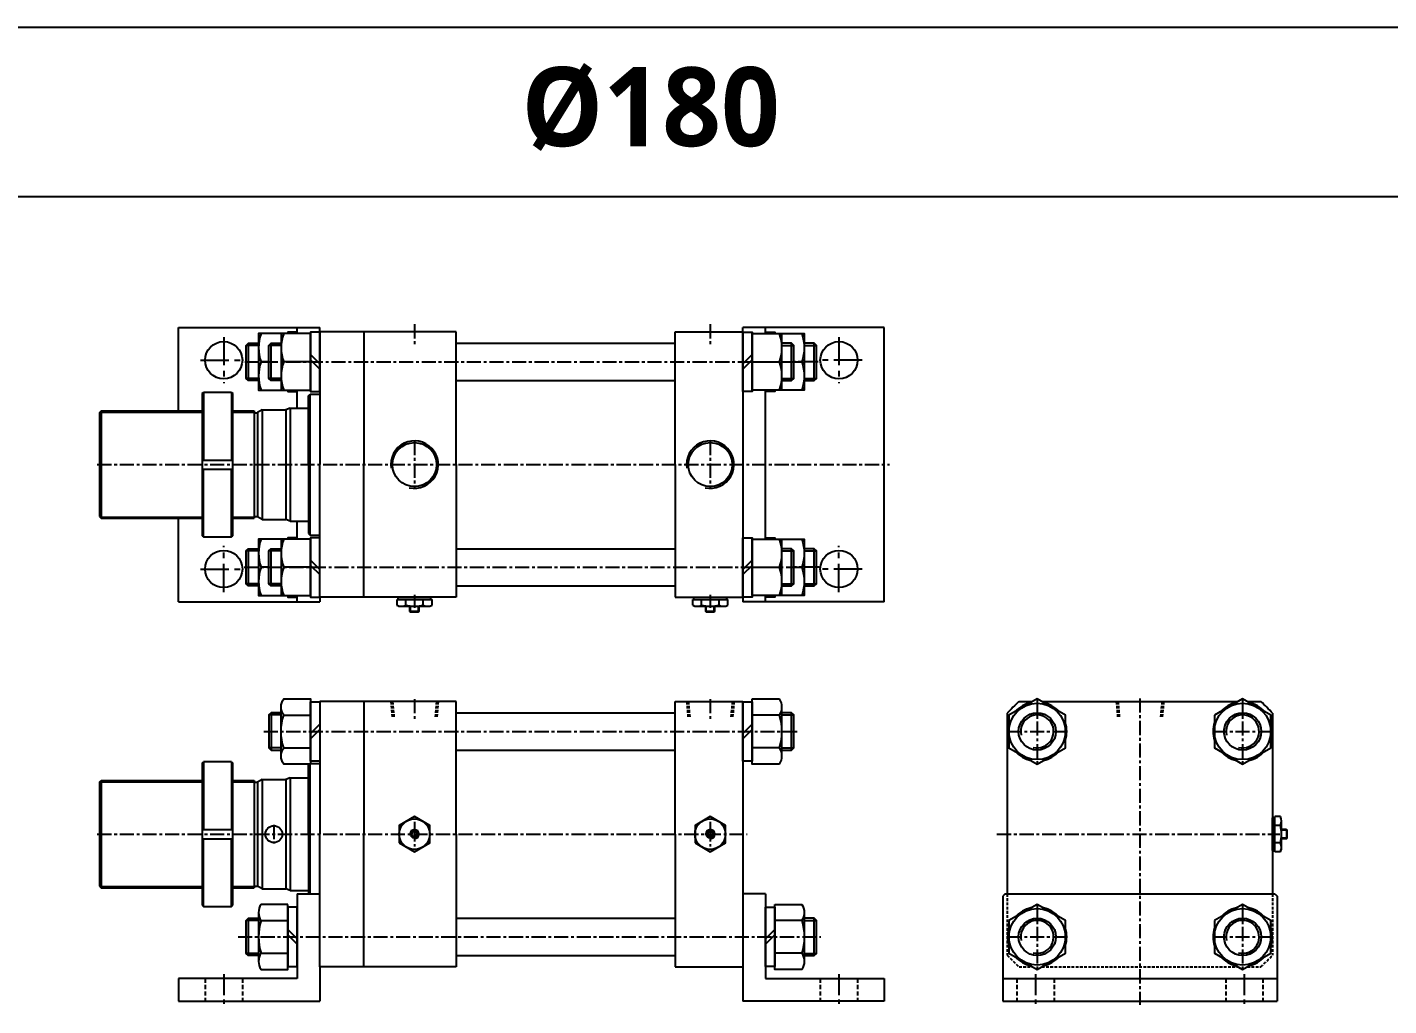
# Model space of a CAD drawing. Extents: x -819 to 7462, y 0 to 3630.
# Drawn here: x 3307 to 4513, y 1425 to 2292 of the extents above; entities that cross this region are included whole.
import ezdxf

# ---------------------------------------------------------------- set-up
doc = ezdxf.new("R2010")
doc.units = 0
doc.header["$LTSCALE"] = 10
doc.header["$MEASUREMENT"] = 0
for name, pattern in [('CENTER', [2, 1.25, -0.25, 0.25, -0.25]), ('CENTERX2', [4, 2.5, -0.5, 0.5, -0.5]), ('HIDDEN', [0.375, 0.25, -0.125]), ('HIDDENX2', [0.75, 0.5, -0.25])]:
    doc.linetypes.add(name, pattern=pattern)
doc.layers.get('0').update_dxf_attribs({"linetype": 'CONTINUOUS'})
for name, color, linetype in [('CEN', 1, 'CENTERX2'), ('CENTER', 1, 'CENTER'), ('HID', 2, 'HIDDENX2'), ('ML', 7, 'CONTINUOUS'), ('THIN', 3, 'CONTINUOUS'), ('외형선', 3, 'CONTINUOUS')]:
    doc.layers.add(name, color=color, linetype=linetype)
doc.styles.add('문자', font='romans.shx')

msp = doc.modelspace()

# ---------------------------------------------------------------- linework, layer by layer
for p, q in [((0, 2291.6), (7461.9, 2291.6)), ((0, 2141.6), (7461.9, 2141.6))]:
    msp.add_line(p, q)
at = {"color": 7, "linetype": 'Continuous'}
for p, q in [((3635.4, 1784.6), (3635.4, 1786.6)), ((3635.4, 1786.6), (3664.5, 1786.6)), ((3664.5, 1784.6), (3664.5, 1786.6)), ((3897.4, 1784.6), (3897.4, 1786.6)), ((3897.4, 1786.6), (3926.5, 1786.6)), ((3926.5, 1784.6), (3926.5, 1786.6)), ((3634.4, 1779.5), (3634.4, 1784.6)), ((3634.4, 1784.6), (3640.7, 1784.6)), ((3637.5, 1778.6), (3662.4, 1778.6)), ((3640.7, 1784.6), (3665.5, 1784.6)), ((3642.1, 1779.5), (3642.1, 1784.6)), ((3645.9, 1778.8), (3645.9, 1778.8)), ((3645.9, 1774.1), (3645.9, 1778.6)), ((3645.9, 1774.1), (3646.4, 1773.6)), ((3653.9, 1774.1), (3645.9, 1774.1)), ((3646.4, 1773.6), (3653.4, 1773.6)), ((3653.9, 1774.1), (3653.4, 1773.6)), ((3653.9, 1774.1), (3653.9, 1778.6)), ((3657.7, 1779.5), (3657.7, 1784.6)), ((3665.5, 1779.5), (3665.5, 1784.6)), ((3896.4, 1779.5), (3896.4, 1784.6)), ((3896.4, 1784.6), (3902.7, 1784.6)), ((3899.5, 1778.6), (3924.4, 1778.6)), ((3902.7, 1784.6), (3927.5, 1784.6)), ((3904.1, 1779.5), (3904.1, 1784.6)), ((3907.9, 1778.8), (3907.9, 1778.8)), ((3907.9, 1774.1), (3907.9, 1778.6)), ((3907.9, 1774.1), (3908.4, 1773.6)), ((3915.9, 1774.1), (3907.9, 1774.1)), ((3908.4, 1773.6), (3915.4, 1773.6)), ((3915.9, 1774.1), (3915.4, 1773.6)), ((3915.9, 1774.1), (3915.9, 1778.6)), ((3919.7, 1779.5), (3919.7, 1784.6)), ((3927.5, 1779.5), (3927.5, 1784.6)), ((4417.1, 1592.3), (4412, 1592.3)), ((4412, 1567.4), (4412, 1592.3)), ((4410, 1562.1), (4410, 1591.3)), ((4412, 1591.3), (4410, 1591.3)), ((4417.1, 1584.5), (4412, 1584.5)), ((4418, 1564.3), (4418, 1589.1)), ((4422.5, 1580.7), (4418, 1580.7)), ((4422.5, 1580.7), (4423, 1580.2)), ((4422.5, 1580.7), (4422.5, 1572.7)), ((4423, 1573.2), (4423, 1580.2)), ((4417.1, 1568.9), (4412, 1568.9)), ((4417.8, 1572.7), (4417.8, 1572.7)), ((4422.5, 1572.7), (4418, 1572.7)), ((4422.5, 1572.7), (4423, 1573.2)), ((4412, 1562.1), (4410, 1562.1)), ((4412, 1561.1), (4412, 1567.4)), ((4417.1, 1561.1), (4412, 1561.1))]:
    msp.add_line(p, q, dxfattribs=at)
for points in [[(3636.4, 1568.9), (3649.9, 1561.1), (3663.4, 1568.9), (3663.4, 1584.5), (3649.9, 1592.3), (3636.4, 1584.5)], [(3898.4, 1568.9), (3911.9, 1561.1), (3925.4, 1568.9), (3925.4, 1584.5), (3911.9, 1592.3), (3898.4, 1584.5)], [(3648.5, 1579.2), (3647.1, 1576.7), (3648.5, 1574.2), (3651.4, 1574.2), (3652.8, 1576.7), (3651.4, 1579.2)], [(3910.5, 1579.2), (3909.1, 1576.7), (3910.5, 1574.2), (3913.4, 1574.2), (3914.8, 1576.7), (3913.4, 1579.2)]]:
    msp.add_lwpolyline(points, close=True, dxfattribs=at)
for centre, radius in [((3649.9, 1576.7), 13.5), ((3649.9, 1576.7), 3.5), ((3911.9, 1576.7), 13.5), ((3911.9, 1576.7), 3.5)]:
    msp.add_circle(centre, radius, dxfattribs=at)
for centre, radius, start, end in [((3637.5, 1784.2), 5.62, 235.6158, 270), ((3638.3, 1786.8), 8.22, 241.7006, 298.2994), ((3649.9, 1809.9), 31.3, 255.6172, 270.0141), ((3650, 1809.9), 31.3, 269.9859, 284.3828), ((3661.6, 1786.8), 8.22, 241.7006, 298.2994), ((3899.5, 1784.2), 5.62, 235.6158, 270), ((3900.3, 1786.8), 8.22, 241.7006, 298.2994), ((3911.9, 1809.9), 31.3, 255.6172, 270.0141), ((3912, 1809.9), 31.3, 269.9859, 284.3828), ((3923.6, 1786.8), 8.22, 241.7006, 298.2994), ((4409.8, 1588.4), 8.22, 331.7006, 28.2994), ((4386.7, 1576.7), 31.3, 359.9859, 14.3828), ((4386.7, 1576.7), 31.3, 345.6172, 0.0141), ((4409.8, 1565), 8.22, 331.7006, 28.2994), ((4412.4, 1564.3), 5.62, 325.6158, 0)]:
    msp.add_arc(centre, radius, start, end, dxfattribs=at)
at = {"layer": 'CEN', "linetype": 'CENTER', "ltscale": 2}
for p, q in [((3480.9, 2017.1), (3480.9, 1976.1)), ((4025.9, 2017.1), (4025.9, 1976.1)), ((3460.4, 1996.6), (3501.4, 1996.6)), ((4046.4, 1996.6), (4005.4, 1996.6)), ((3480.9, 1791.1), (3480.9, 1832.1)), ((4025.9, 1791.1), (4025.9, 1832.1)), ((3460.4, 1811.6), (3501.4, 1811.6)), ((4046.4, 1811.6), (4005.4, 1811.6))]:
    msp.add_line(p, q, dxfattribs=at)
at = {"layer": 'CEN', "color": 1, "linetype": 'CENTER', "ltscale": 1.5}
for p, q in [((3480.9, 1452.7), (3480.9, 1424.7)), ((4025.9, 1452.7), (4025.9, 1424.7)), ((4200, 1452.7), (4200, 1424.7)), ((4385, 1452.7), (4385, 1424.7))]:
    msp.add_line(p, q, dxfattribs=at)
at = {"layer": 'CENTER'}
for p, q in [((4201.5, 1696.5), (4201.5, 1638.8)), ((4383.5, 1696.5), (4383.5, 1638.8)), ((4175.2, 1667.7), (4227.9, 1667.7)), ((4357.2, 1667.7), (4409.9, 1667.7)), ((4201.5, 1514.5), (4201.5, 1456.8)), ((4383.5, 1514.5), (4383.5, 1456.8)), ((4175.2, 1485.7), (4227.9, 1485.7)), ((4357.2, 1485.7), (4409.9, 1485.7))]:
    msp.add_line(p, q, dxfattribs=at)
at = {"layer": 'HID', "color": 6, "linetype": 'HIDDEN', "ltscale": 1.5}
for p, q in [((3464.4, 1448.7), (3464.4, 1428.7)), ((3497.4, 1448.7), (3497.4, 1428.7)), ((4009.4, 1448.7), (4009.4, 1428.7)), ((4042.4, 1448.7), (4042.4, 1428.7)), ((4183.5, 1448.7), (4183.5, 1428.7)), ((4216.5, 1448.7), (4216.5, 1428.7)), ((4368.5, 1448.7), (4368.5, 1428.7)), ((4401.5, 1448.7), (4401.5, 1428.7))]:
    msp.add_line(p, q, dxfattribs=at)
at = {"layer": 'ML'}
for p, q in [((3440.9, 2025.6), (3565.9, 2025.6)), ((3440.9, 1951.6), (3440.9, 2025.6)), ((3545.9, 2020.1), (3545.9, 2025.6)), ((3565.9, 2021.6), (3565.9, 2025.6)), ((3880.9, 1904.1), (3880.9, 2021.6)), ((3880.9, 2021.6), (3940.9, 2021.6)), ((4065.9, 2025.6), (3940.9, 2025.6)), ((3940.9, 2021.6), (3940.9, 2025.6)), ((3940.9, 2021.6), (3940.9, 1786.6)), ((3960.9, 2020.1), (3960.9, 2025.6)), ((4065.9, 1904.1), (4065.9, 2025.6)), ((3502.8, 1978.6), (3502.8, 2011.6)), ((3522.8, 1978.6), (3522.8, 2011.6)), ((3984, 1978.6), (3984, 2011.6)), ((4004, 1978.6), (4004, 2011.6)), ((3520.9, 1995.1), (3514, 1995.1)), ((3557.7, 1995.1), (3534, 1995.1)), ((3557.7, 2001.5), (3565.9, 1993.3)), ((3557.7, 1996.8), (3565.9, 1988.6)), ((3949.1, 2001.5), (3940.9, 1993.3)), ((3949.1, 1996.8), (3940.9, 1988.6)), ((3949.1, 1995.1), (3972.9, 1995.1)), ((3985.9, 1995.1), (3992.9, 1995.1)), ((3461.9, 1967.1), (3462.9, 1968.1)), ((3461.9, 1967.1), (3461.9, 1841.1)), ((3462.9, 1968.1), (3462.9, 1908.1)), ((3487.9, 1968.1), (3462.9, 1968.1)), ((3487.9, 1968.1), (3487.9, 1908.1)), ((3487.9, 1968.1), (3488.9, 1967.1)), ((3488.9, 1841.1), (3488.9, 1967.1)), ((3545.9, 1954.1), (3545.9, 1970.1)), ((3565.9, 1968.6), (3565.9, 1964.6)), ((3960.9, 1904.1), (3960.9, 1970.1)), ((3539.9, 1954.1), (3535.9, 1952.6)), ((3370.9, 1950.1), (3372.4, 1951.6)), ((3372.4, 1951.6), (3372.4, 1856.6)), ((3514.9, 1952.6), (3510.9, 1950.3)), ((3461.9, 1908.1), (3488.9, 1908.1)), ((3461.9, 1900.1), (3488.9, 1900.1)), ((3462.9, 1840.1), (3462.9, 1900.1)), ((3487.9, 1840.1), (3487.9, 1900.1)), ((3880.9, 1904.1), (3880.9, 1786.6)), ((3960.9, 1838.1), (3960.9, 1904.1)), ((4065.9, 1782.6), (4065.9, 1904.1)), ((3370.9, 1858.1), (3372.4, 1856.6)), ((3514.9, 1855.6), (3510.9, 1857.9)), ((3440.9, 1782.6), (3440.9, 1856.6)), ((3539.9, 1854.1), (3535.9, 1855.6)), ((3545.9, 1838.1), (3545.9, 1854.1)), ((3461.9, 1841.1), (3462.9, 1840.1)), ((3462.9, 1840.1), (3487.9, 1840.1)), ((3487.9, 1840.1), (3488.9, 1841.1)), ((3502.8, 1796.6), (3502.8, 1829.6)), ((3522.8, 1796.6), (3522.8, 1829.6)), ((3984, 1796.6), (3984, 1829.6)), ((4004, 1796.6), (4004, 1829.6)), ((3520.9, 1813.1), (3514, 1813.1)), ((3557.7, 1813.1), (3534, 1813.1)), ((3557.7, 1819.5), (3565.9, 1811.3)), ((3557.7, 1814.8), (3565.9, 1806.6)), ((3949.1, 1819.5), (3940.9, 1811.3)), ((3949.1, 1814.8), (3940.9, 1806.6)), ((3949.1, 1813.1), (3972.9, 1813.1)), ((3985.9, 1813.1), (3992.9, 1813.1)), ((3545.9, 1782.6), (3545.9, 1788.1)), ((3565.9, 1786.6), (3565.9, 1782.6)), ((3880.9, 1786.6), (3940.9, 1786.6)), ((3940.9, 1786.6), (3940.9, 1782.6)), ((3960.9, 1782.6), (3960.9, 1788.1)), ((3440.9, 1782.6), (3565.9, 1782.6)), ((4065.9, 1782.6), (3940.9, 1782.6)), ((3531.7, 1646), (3531.7, 1689.3)), ((3880.9, 1694.2), (3940.9, 1694.2)), ((3880.9, 1576.7), (3880.9, 1694.2)), ((3940.9, 1694.2), (3940.9, 1459.2)), ((3975.1, 1689.3), (3975.1, 1646)), ((4185.4, 1694.2), (4197.4, 1694.2)), ((4205.6, 1694.2), (4379.4, 1694.2)), ((4387.6, 1694.2), (4399.7, 1694.2)), ((3522.8, 1684.2), (3522.8, 1651.2)), ((3534, 1682.1), (3557.7, 1682.1)), ((3972.9, 1682.1), (3949.1, 1682.1)), ((3984, 1651.2), (3984, 1684.2)), ((4175, 1683.8), (4175, 1523.7)), ((4410, 1683.8), (4410, 1523.7)), ((3557.7, 1665.9), (3565.9, 1674.1)), ((3557.7, 1661.3), (3565.9, 1669.5)), ((3949.1, 1674.1), (3940.9, 1665.9)), ((3949.1, 1669.5), (3940.9, 1661.3)), ((3534, 1653.2), (3557.7, 1653.2)), ((3972.9, 1653.2), (3949.1, 1653.2)), ((3461.9, 1639.7), (3462.9, 1640.7)), ((3487.9, 1640.7), (3462.9, 1640.7)), ((3462.9, 1640.7), (3462.9, 1580.7)), ((3487.9, 1640.7), (3488.9, 1639.7)), ((3487.9, 1640.7), (3487.9, 1580.7)), ((3461.9, 1639.7), (3461.9, 1513.7)), ((3488.9, 1513.7), (3488.9, 1639.7)), ((3370.9, 1622.7), (3372.4, 1624.2)), ((3372.4, 1624.2), (3372.4, 1529.2)), ((3514.9, 1625.2), (3510.9, 1622.9)), ((3539.9, 1626.7), (3535.9, 1625.2)), ((3461.9, 1580.7), (3488.9, 1580.7)), ((3461.9, 1572.7), (3488.9, 1572.7)), ((3462.9, 1512.7), (3462.9, 1572.7)), ((3487.9, 1512.7), (3487.9, 1572.7)), ((3880.9, 1576.7), (3880.9, 1459.2)), ((3370.9, 1530.7), (3372.4, 1529.2)), ((3514.9, 1528.2), (3510.9, 1530.5)), ((3539.9, 1526.7), (3535.9, 1528.2)), ((3545.9, 1523.7), (3545.9, 1448.7)), ((3545.9, 1523.7), (3565.9, 1523.7)), ((3960.9, 1523.7), (3940.9, 1523.7)), ((3960.9, 1523.7), (3960.9, 1448.7)), ((4173, 1523.7), (4171, 1521.7)), ((4171, 1521.7), (4171, 1428.7)), ((4173, 1523.7), (4412, 1523.7)), ((4412, 1523.7), (4414, 1521.7)), ((4414, 1521.7), (4414, 1428.7)), ((3461.9, 1513.7), (3462.9, 1512.7)), ((3462.9, 1512.7), (3487.9, 1512.7)), ((3487.9, 1512.7), (3488.9, 1513.7)), ((3502.8, 1469.2), (3502.8, 1502.2)), ((3511.7, 1507.3), (3511.7, 1464)), ((3514, 1500.1), (3537.7, 1500.1)), ((3992.9, 1500.1), (3969.1, 1500.1)), ((3995.1, 1507.3), (3995.1, 1464)), ((4004, 1469.2), (4004, 1502.2)), ((3537.7, 1492.1), (3545.9, 1483.9)), ((3537.7, 1487.5), (3545.9, 1479.3)), ((3969.1, 1492.1), (3960.9, 1483.9)), ((3969.1, 1487.5), (3960.9, 1479.3)), ((3514, 1471.2), (3537.7, 1471.2)), ((3992.9, 1471.2), (3969.1, 1471.2)), ((3545.9, 1448.7), (3440.9, 1448.7)), ((3440.9, 1448.7), (3440.9, 1428.7)), ((3565.9, 1459.2), (3565.9, 1428.7)), ((3880.9, 1459.2), (3940.9, 1459.2)), ((3940.9, 1459.2), (3940.9, 1428.7)), ((3960.9, 1448.7), (4065.9, 1448.7)), ((4065.9, 1448.7), (4065.9, 1428.7)), ((4171, 1448.7), (4414, 1448.7)), ((3440.9, 1428.7), (3565.9, 1428.7)), ((4065.9, 1428.7), (3940.9, 1428.7)), ((4171, 1428.7), (4414, 1428.7))]:
    msp.add_line(p, q, dxfattribs=at)
at = {"layer": 'ML', "color": 7}
for p, q in [((3565.9, 2021.6), (3565.9, 1904.1)), ((3686.9, 2021.6), (3565.9, 2021.6)), ((3604.9, 2021.6), (3604.9, 1904.1)), ((3686.9, 1904.1), (3686.9, 2021.6)), ((3539.9, 1954.1), (3539.9, 1854.1)), ((3370.9, 1950.1), (3370.9, 1858.1)), ((3507.9, 1951.6), (3507.9, 1856.6)), ((3510.9, 1950.3), (3510.9, 1857.9)), ((3514.9, 1952.6), (3514.9, 1855.6)), ((3535.9, 1952.6), (3535.9, 1855.6)), ((3565.9, 1786.6), (3565.9, 1904.1)), ((3604.9, 1786.6), (3604.9, 1904.1)), ((3686.9, 1904.1), (3686.9, 1786.6)), ((3686.9, 1786.6), (3565.9, 1786.6)), ((3686.9, 1786.6), (3604.9, 1786.6)), ((3686.9, 1694.2), (3565.9, 1694.2)), ((3565.9, 1694.2), (3565.9, 1576.7)), ((3604.9, 1694.2), (3604.9, 1576.7)), ((3686.9, 1576.7), (3686.9, 1694.2)), ((3370.9, 1622.7), (3370.9, 1530.7)), ((3507.9, 1624.2), (3507.9, 1529.2)), ((3510.9, 1622.9), (3510.9, 1530.5)), ((3514.9, 1625.2), (3514.9, 1528.2)), ((3535.9, 1625.2), (3535.9, 1528.2)), ((3539.9, 1626.7), (3539.9, 1526.7)), ((3565.9, 1459.2), (3565.9, 1576.7)), ((3604.9, 1459.2), (3604.9, 1576.7)), ((3686.9, 1576.7), (3686.9, 1459.2)), ((3686.9, 1459.2), (3565.9, 1459.2)), ((3686.9, 1459.2), (3604.9, 1459.2))]:
    msp.add_line(p, q, dxfattribs=at)
at = {"layer": 'ML', "color": 1, "linetype": 'CENTER'}
for p, q in [((3649.9, 1925), (3649.9, 1883.1)), ((3911.9, 1925), (3911.9, 1883.1)), ((3649.9, 1788.8), (3649.9, 1777.3)), ((3911.9, 1788.8), (3911.9, 1777.3)), ((4292.5, 1697), (4292.5, 1425.6)), ((3525.4, 1584.9), (3525.4, 1568.4)), ((3649.9, 1587.7), (3649.9, 1565.7)), ((3911.9, 1587.7), (3911.9, 1565.7)), ((4165.9, 1576.7), (4416.5, 1576.7))]:
    msp.add_line(p, q, dxfattribs=at)
at = {"layer": 'ML', "color": 2}
for p, q in [((3646.4, 1778.8), (3646.4, 1778.8)), ((3646.4, 1773.6), (3646.4, 1778.6)), ((3653.4, 1773.6), (3653.4, 1778.6)), ((3908.4, 1778.8), (3908.4, 1778.8)), ((3908.4, 1773.6), (3908.4, 1778.6)), ((3915.4, 1773.6), (3915.4, 1778.6)), ((4423, 1580.2), (4418, 1580.2)), ((4417.8, 1573.2), (4417.8, 1573.2)), ((4423, 1573.2), (4418, 1573.2))]:
    msp.add_line(p, q, dxfattribs=at)
at = {"layer": 'ML', "color": 6, "linetype": 'HIDDEN'}
for p, q in [((3629, 1694.2), (3630.2, 1680.2)), ((3630.5, 1694.2), (3631.7, 1680.2)), ((3669.4, 1694.2), (3668.2, 1680.2)), ((3670.9, 1694.2), (3669.7, 1680.2)), ((3891, 1694.2), (3892.2, 1680.2)), ((3892.5, 1694.2), (3893.7, 1680.2)), ((3931.4, 1694.2), (3930.2, 1680.2)), ((3932.9, 1694.2), (3931.7, 1680.2)), ((4271.6, 1694.2), (4272.8, 1680.2)), ((4273.1, 1694.2), (4274.3, 1680.2)), ((4312, 1694.2), (4310.8, 1680.2)), ((4313.5, 1694.2), (4312.3, 1680.2)), ((4175, 1523.7), (4175, 1469.6)), ((4410, 1523.7), (4410, 1469.6)), ((4185.4, 1459.2), (4197.4, 1459.2)), ((4205.6, 1459.2), (4379.4, 1459.2)), ((4387.6, 1459.2), (4399.7, 1459.2))]:
    msp.add_line(p, q, dxfattribs=at)
at = {"layer": 'ML'}
for points in [[(3537.7, 2020.1), (3511.7, 2020.1), (3511.7, 1970.1), (3537.7, 1970.1)], [(3545.9, 2020.1), (3545.9, 2021.3), (3537.7, 2021.3), (3537.7, 2020.1)], [(3565.9, 1968.8), (3565.9, 2021.3), (3557.7, 2021.3), (3557.7, 1968.8), (3565.9, 1968.8)], [(3940.9, 1968.8), (3940.9, 2021.3), (3949.1, 2021.3), (3949.1, 1968.8), (3940.9, 1968.8)], [(3960.9, 2020.1), (3960.9, 2021.3), (3969.1, 2021.3), (3969.1, 2020.1)], [(3969.1, 2020.1), (3995.1, 2020.1), (3995.1, 1970.1), (3969.1, 1970.1)], [(3511.7, 1978.6), (3502.8, 1978.6), (3500.9, 1980.5), (3500.9, 2009.7), (3502.8, 2011.6), (3511.7, 2011.6)], [(3531.7, 1978.6), (3522.8, 1978.6), (3520.9, 1980.5), (3520.9, 2009.7), (3522.8, 2011.6), (3531.7, 2011.6)], [(3975.1, 1978.6), (3984, 1978.6), (3985.9, 1980.5), (3985.9, 2009.7), (3984, 2011.6), (3975.1, 2011.6)], [(3995.1, 1978.6), (4004, 1978.6), (4005.9, 1980.5), (4005.9, 2009.7), (4004, 2011.6), (3995.1, 2011.6)], [(3537.7, 1970.1), (3537.7, 1968.8), (3545.9, 1968.8)], [(3545.9, 1968.8), (3545.9, 1970.1)], [(3969.1, 1970.1), (3969.1, 1968.8), (3960.9, 1968.8)], [(3960.9, 1968.8), (3960.9, 1970.1)], [(3537.7, 1838.1), (3511.7, 1838.1), (3511.7, 1788.1), (3537.7, 1788.1)], [(3545.9, 1838.1), (3545.9, 1839.3), (3537.7, 1839.3), (3537.7, 1838.1)], [(3565.9, 1786.8), (3565.9, 1839.3), (3557.7, 1839.3), (3557.7, 1786.8), (3565.9, 1786.8)], [(3940.9, 1786.8), (3940.9, 1839.3), (3949.1, 1839.3), (3949.1, 1786.8), (3940.9, 1786.8)], [(3960.9, 1838.1), (3960.9, 1839.3), (3969.1, 1839.3), (3969.1, 1838.1)], [(3969.1, 1838.1), (3995.1, 1838.1), (3995.1, 1788.1), (3969.1, 1788.1)], [(3511.7, 1796.6), (3502.8, 1796.6), (3500.9, 1798.5), (3500.9, 1827.7), (3502.8, 1829.6), (3511.7, 1829.6)], [(3531.7, 1796.6), (3522.8, 1796.6), (3520.9, 1798.5), (3520.9, 1827.7), (3522.8, 1829.6), (3531.7, 1829.6)], [(3975.1, 1796.6), (3984, 1796.6), (3985.9, 1798.5), (3985.9, 1827.7), (3984, 1829.6), (3975.1, 1829.6)], [(3995.1, 1796.6), (4004, 1796.6), (4005.9, 1798.5), (4005.9, 1827.7), (4004, 1829.6), (3995.1, 1829.6)], [(3537.7, 1788.1), (3537.7, 1786.8), (3545.9, 1786.8)], [(3545.9, 1786.8), (3545.9, 1788.1)], [(3969.1, 1788.1), (3969.1, 1786.8), (3960.9, 1786.8)], [(3960.9, 1786.8), (3960.9, 1788.1)], [(3565.9, 1693.9), (3565.9, 1641.4), (3557.7, 1641.4), (3557.7, 1693.9), (3565.9, 1693.9)], [(3940.9, 1641.4), (3940.9, 1693.9), (3949.1, 1693.9), (3949.1, 1641.4), (3940.9, 1641.4)], [(4176.5, 1682.1), (4176.5, 1653.2), (4201.5, 1638.8), (4226.5, 1653.2), (4226.5, 1682.1), (4201.5, 1696.5), (4176.5, 1682.1)], [(4358.5, 1682.1), (4358.5, 1653.2), (4383.5, 1638.8), (4408.5, 1653.2), (4408.5, 1682.1), (4383.5, 1696.5), (4358.5, 1682.1)], [(3531.7, 1684.2), (3522.8, 1684.2), (3520.9, 1682.3), (3520.9, 1653.1), (3522.8, 1651.2), (3531.7, 1651.2)], [(3975.1, 1651.2), (3984, 1651.2), (3985.9, 1653.1), (3985.9, 1682.3), (3984, 1684.2), (3975.1, 1684.2)], [(3545.9, 1459.4), (3545.9, 1511.9), (3537.7, 1511.9), (3537.7, 1459.4), (3545.9, 1459.4)], [(3960.9, 1459.4), (3960.9, 1511.9), (3969.1, 1511.9), (3969.1, 1459.4), (3960.9, 1459.4)], [(4176.5, 1500.1), (4176.5, 1471.2), (4201.5, 1456.8), (4226.5, 1471.2), (4226.5, 1500.1), (4201.5, 1514.5), (4176.5, 1500.1)], [(4358.5, 1500.1), (4358.5, 1471.2), (4383.5, 1456.8), (4408.5, 1471.2), (4408.5, 1500.1), (4383.5, 1514.5), (4358.5, 1500.1)], [(3511.7, 1469.2), (3502.8, 1469.2), (3500.9, 1471.1), (3500.9, 1500.3), (3502.8, 1502.2), (3511.7, 1502.2)], [(3995.1, 1469.2), (4004, 1469.2), (4005.9, 1471.1), (4005.9, 1500.3), (4004, 1502.2), (3995.1, 1502.2)]]:
    msp.add_lwpolyline(points, dxfattribs=at)
for points in [[(3514, 2020.1, 0.178633), (3514, 1995.1, 0.178633), (3514, 1970.1)], [(3534, 2020.1, 0.178633), (3534, 1995.1, 0.178633), (3534, 1970.1)], [(3972.9, 2020.1, -0.178633), (3972.9, 1995.1, -0.178633), (3972.9, 1970.1)], [(3992.9, 2020.1, -0.178633), (3992.9, 1995.1, -0.178633), (3992.9, 1970.1)], [(3514, 1838.1, 0.178633), (3514, 1813.1, 0.178633), (3514, 1788.1)], [(3534, 1838.1, 0.178633), (3534, 1813.1, 0.178633), (3534, 1788.1)], [(3972.9, 1838.1, -0.178633), (3972.9, 1813.1, -0.178633), (3972.9, 1788.1)], [(3992.9, 1838.1, -0.178633), (3992.9, 1813.1, -0.178633), (3992.9, 1788.1)], [(3557.7, 1638.8), (3534, 1638.8, -0.309401), (3534, 1653.2, -0.154701), (3534, 1682.1, -0.309401), (3534, 1696.5), (3557.7, 1696.5), (3557.7, 1638.8)], [(3949.1, 1696.5), (3972.9, 1696.5, -0.309401), (3972.9, 1682.1, -0.154701), (3972.9, 1653.2, -0.309401), (3972.9, 1638.8), (3949.1, 1638.8), (3949.1, 1696.5)], [(3537.7, 1514.5), (3514, 1514.5, 0.309401), (3514, 1500.1, 0.154701), (3514, 1471.2, 0.309401), (3514, 1456.8), (3537.7, 1456.8), (3537.7, 1514.5)], [(3969.1, 1514.5), (3992.9, 1514.5, -0.309401), (3992.9, 1500.1, -0.154701), (3992.9, 1471.2, -0.309401), (3992.9, 1456.8), (3969.1, 1456.8), (3969.1, 1514.5)]]:
    msp.add_lwpolyline(points, format="xyb", dxfattribs=at)
for points in [[(3557.7, 2020.1), (3531.7, 2020.1), (3531.7, 1970.1), (3557.7, 1970.1)], [(3949.1, 2020.1), (3975.1, 2020.1), (3975.1, 1970.1), (3949.1, 1970.1)], [(3557.7, 1838.1), (3531.7, 1838.1), (3531.7, 1788.1), (3557.7, 1788.1)], [(3949.1, 1838.1), (3975.1, 1838.1), (3975.1, 1788.1), (3949.1, 1788.1)]]:
    msp.add_lwpolyline(points, close=True, dxfattribs=at)
for centre, radius in [((3480.9, 1996.6), 16.5), ((4025.9, 1996.6), 16.5), ((3649.9, 1904.1), 19.5), ((3911.9, 1904.1), 19.5), ((3480.9, 1811.6), 16.5), ((4025.9, 1811.6), 16.5), ((4201.5, 1667.7), 25), ((4383.5, 1667.7), 25), ((4201.5, 1667.7), 16.5), ((4383.5, 1667.7), 16.5), ((3525.4, 1576.7), 7.5), ((4201.5, 1485.7), 25), ((4383.5, 1485.7), 25), ((4201.5, 1485.7), 16.5), ((4383.5, 1485.7), 16.5)]:
    msp.add_circle(centre, radius, dxfattribs=at)
at = {"layer": 'ML', "color": 2}
for centre, radius, start, end in [((3649.9, 1904.1), 21, 257.2786, 188.7835), ((3911.9, 1904.1), 21, 257.2786, 188.7835), ((4201.5, 1667.7), 14.6, 255.4042, 192.5338), ((4383.5, 1667.7), 14.6, 255.4042, 192.5338), ((3649.9, 1576.7), 4, 270, 180), ((3911.9, 1576.7), 4, 270, 180), ((4201.5, 1485.7), 14.6, 255.4042, 192.5338), ((4383.5, 1485.7), 14.6, 255.4042, 192.5338)]:
    msp.add_arc(centre, radius, start, end, dxfattribs=at)
at = {"layer": 'ML'}
for centre, radius, start, end in [((4292.5, 1576.7), 159, 132.3542, 137.6458), ((4201.5, 1667.7), 26.2, 102.2472, 137.7528), ((4201.5, 1667.7), 26.2, 42.2472, 77.7528), ((4383.5, 1667.7), 26.2, 102.2472, 137.7528), ((4383.5, 1667.7), 26.2, 42.2472, 77.7528), ((4292.5, 1576.7), 159, 42.3542, 47.6458), ((4201.5, 1667.7), 26.2, 162.2472, 197.7528), ((4201.5, 1667.7), 26.2, 342.2472, 17.7528), ((4383.5, 1667.7), 26.2, 162.2472, 197.7528), ((4383.5, 1667.7), 26.2, 342.2472, 17.7528), ((4201.5, 1667.7), 26.2, 222.2472, 257.7528), ((4201.5, 1667.7), 26.2, 282.2472, 317.7528), ((4383.5, 1667.7), 26.2, 222.2472, 257.7528), ((4383.5, 1667.7), 26.2, 282.2472, 317.7528), ((4201.5, 1485.7), 26.2, 102.2472, 137.7528), ((4201.5, 1485.7), 26.2, 42.2472, 77.7528), ((4383.5, 1485.7), 26.2, 102.2472, 137.7528), ((4383.5, 1485.7), 26.2, 42.2472, 77.7528), ((4201.5, 1485.7), 26.2, 162.2472, 197.7528), ((4201.5, 1485.7), 26.2, 342.2472, 17.7528), ((4383.5, 1485.7), 26.2, 162.2472, 197.7528), ((4383.5, 1485.7), 26.2, 342.2472, 17.7528), ((4201.5, 1485.7), 26.2, 222.2472, 257.7528), ((4201.5, 1485.7), 26.2, 282.2472, 317.7528), ((4383.5, 1485.7), 26.2, 222.2472, 257.7528), ((4383.5, 1485.7), 26.2, 282.2472, 317.7528)]:
    msp.add_arc(centre, radius, start, end, dxfattribs=at)
at = {"layer": 'ML', "color": 6, "linetype": 'HIDDEN'}
for start, end in [(222.3542, 227.6458), (312.3542, 317.6458)]:
    msp.add_arc((4292.5, 1576.7), 159, start, end, dxfattribs=at)
at = {"layer": 'THIN'}
for p, q in [((3511.7, 2009.7), (3500.9, 2009.7)), ((3531.7, 2009.7), (3520.9, 2009.7)), ((3975.1, 2009.7), (3985.9, 2009.7)), ((3995.1, 2009.7), (4005.9, 2009.7)), ((3511.7, 1980.5), (3500.9, 1980.5)), ((3531.7, 1980.5), (3520.9, 1980.5)), ((3975.1, 1980.5), (3985.9, 1980.5)), ((3995.1, 1980.5), (4005.9, 1980.5)), ((3511.7, 1827.7), (3500.9, 1827.7)), ((3531.7, 1827.7), (3520.9, 1827.7)), ((3975.1, 1827.7), (3985.9, 1827.7)), ((3995.1, 1827.7), (4005.9, 1827.7)), ((3511.7, 1798.5), (3500.9, 1798.5)), ((3531.7, 1798.5), (3520.9, 1798.5)), ((3975.1, 1798.5), (3985.9, 1798.5)), ((3995.1, 1798.5), (4005.9, 1798.5)), ((3531.7, 1682.3), (3520.9, 1682.3)), ((3975.1, 1682.3), (3985.9, 1682.3)), ((3531.7, 1653.1), (3520.9, 1653.1)), ((3975.1, 1653.1), (3985.9, 1653.1)), ((3511.7, 1500.3), (3500.9, 1500.3)), ((3995.1, 1500.3), (4005.9, 1500.3)), ((3511.7, 1471.1), (3500.9, 1471.1)), ((3995.1, 1471.1), (4005.9, 1471.1))]:
    msp.add_line(p, q, dxfattribs=at)
at = {"layer": '외형선', "color": 1, "linetype": 'CENTER'}
for p, q in [((3649.9, 2028.4), (3649.9, 2010)), ((3911.9, 2028.4), (3911.9, 2010)), ((3499.5, 1995.1), (3520.9, 1995.1)), ((3516.3, 1995.1), (3989.1, 1995.1)), ((4007.4, 1995.1), (3985.9, 1995.1)), ((3368.9, 1904.1), (4070.8, 1904.1)), ((3499, 1813.1), (3992.7, 1813.1)), ((3519.2, 1813.1), (3520.9, 1813.1)), ((4008.3, 1813.1), (3985.9, 1813.1)), ((3649.9, 1696.3), (3649.9, 1677.9)), ((3911.9, 1696.3), (3911.9, 1677.9)), ((3516.3, 1667.7), (3989.1, 1667.7)), ((3368.9, 1576.7), (3944.5, 1576.7)), ((3493.6, 1485.7), (4009.8, 1485.7))]:
    msp.add_line(p, q, dxfattribs=at)
at = {"layer": '외형선', "color": 7, "linetype": 'Continuous'}
for p, q in [((3686.9, 2011.6), (3880.9, 2011.6)), ((3686.9, 1978.6), (3880.9, 1978.6)), ((3686.9, 1829.6), (3880.9, 1829.6)), ((3686.9, 1796.6), (3880.9, 1796.6)), ((3686.9, 1684.2), (3880.9, 1684.2)), ((3686.9, 1651.2), (3880.9, 1651.2)), ((3686.9, 1502.2), (3880.9, 1502.2)), ((3686.9, 1469.2), (3880.9, 1469.2))]:
    msp.add_line(p, q, dxfattribs=at)
at = {"layer": '외형선', "color": 7}
for p, q in [((3555.9, 1965.1), (3557.4, 1966.6)), ((3557.4, 1841.6), (3557.4, 1966.6)), ((3557.4, 1966.6), (3565.9, 1966.6)), ((3539.9, 1954.1), (3555.9, 1954.1)), ((3555.9, 1904.1), (3555.9, 1965.1)), ((3372.4, 1951.6), (3461.9, 1951.6)), ((3488.9, 1951.6), (3507.9, 1951.6)), ((3507.9, 1950.1), (3510.9, 1950.1)), ((3514.9, 1952.6), (3535.9, 1952.6)), ((3555.9, 1904.1), (3555.9, 1843.1)), ((3507.9, 1858.1), (3510.9, 1858.1)), ((3372.4, 1856.6), (3461.9, 1856.6)), ((3488.9, 1856.6), (3507.9, 1856.6)), ((3514.9, 1855.6), (3535.9, 1855.6)), ((3539.9, 1854.1), (3555.9, 1854.1)), ((3555.9, 1843.1), (3557.4, 1841.6)), ((3557.4, 1841.6), (3565.9, 1841.6)), ((3555.9, 1637.7), (3557.1, 1638.8)), ((3555.9, 1576.7), (3555.9, 1637.7)), ((3557.4, 1523.7), (3557.4, 1638.8)), ((3557.7, 1639.2), (3565.9, 1639.2)), ((3372.4, 1624.2), (3461.9, 1624.2)), ((3488.9, 1624.2), (3507.9, 1624.2)), ((3507.9, 1622.7), (3510.9, 1622.7)), ((3514.9, 1625.2), (3535.9, 1625.2)), ((3539.9, 1626.7), (3555.9, 1626.7)), ((3555.9, 1576.7), (3555.9, 1523.7)), ((3372.4, 1529.2), (3461.9, 1529.2)), ((3488.9, 1529.2), (3507.9, 1529.2)), ((3507.9, 1530.7), (3510.9, 1530.7)), ((3514.9, 1528.2), (3535.9, 1528.2)), ((3539.9, 1526.7), (3555.9, 1526.7))]:
    msp.add_line(p, q, dxfattribs=at)
at = {"layer": '외형선', "color": 2}
for p, q in [((3371.4, 1950.6), (3461.9, 1950.6)), ((3488.9, 1950.6), (3507.9, 1950.6)), ((3371.4, 1857.6), (3461.9, 1857.6)), ((3488.9, 1857.6), (3507.9, 1857.6)), ((3371.4, 1623.2), (3461.9, 1623.2)), ((3488.9, 1623.2), (3507.9, 1623.2)), ((3371.4, 1530.2), (3461.9, 1530.2)), ((3488.9, 1530.2), (3507.9, 1530.2))]:
    msp.add_line(p, q, dxfattribs=at)

# ---------------------------------------------------------------- texts
at = {"insert": (3744.6, 2256.2), "char_height": 70, "attachment_point": 1, "style": '문자'}
msp.add_mtext_dynamic_manual_height_columns('{\\fMalgun Gothic|b1|i0|c129|p50;%%C180}', width=124.533, gutter_width=16, heights=[-75.6], dxfattribs=at)

doc.saveas('drawing.dxf')
